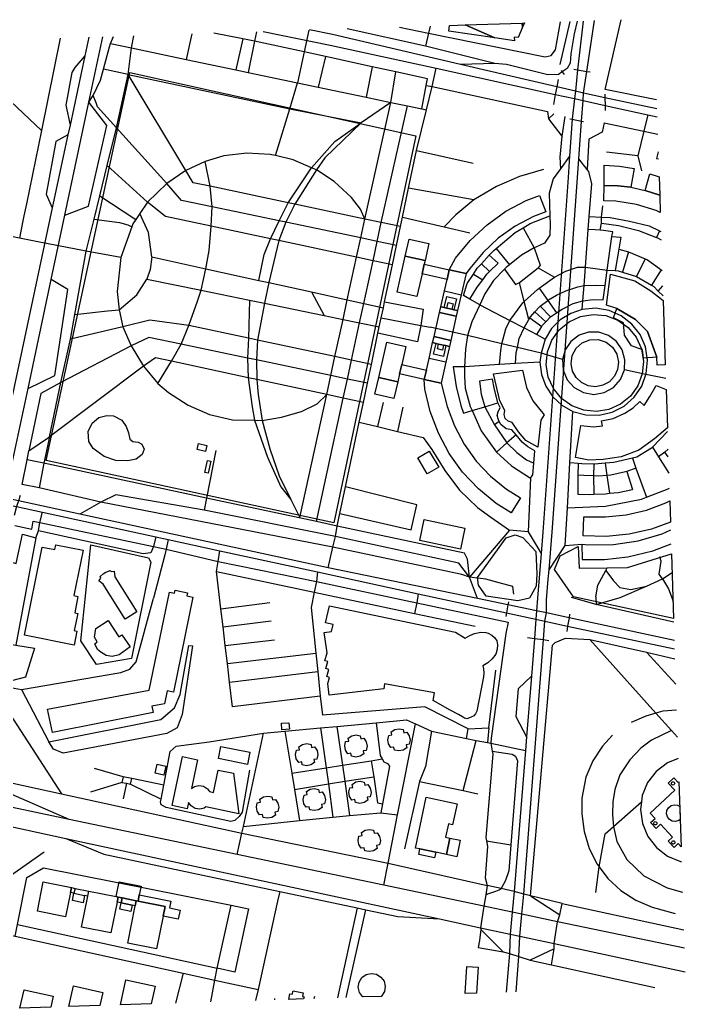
# Model space of a CAD drawing. Header units: millimetres. Extents: x 2 to 1036, y 0 to 1026.
# Drawn here: x 352 to 1036, y 10 to 1026 of the extents above; entities that cross this region are included whole.
import ezdxf

# ---------------------------------------------------------------- set-up
doc = ezdxf.new("R2010")
doc.units = ezdxf.units.MM

msp = doc.modelspace()

# ---------------------------------------------------------------- linework, layer by layer
at = {"layer": 'buildings'}
for points in [[(794.0662, 1019.9484), (810.1151, 1020.4739), (840.5276, 1007.1944), (793.2311, 1014.0952), (794.0662, 1019.9484)], [(810.1151, 1020.4739), (868.7025, 1022.3925), (868.8827, 1017.9862), (864.4218, 1007.4281), (860.2876, 1007.8428), (860.6892, 1004.0123), (840.5276, 1007.1944), (810.1151, 1020.4739)], [(868.7025, 1022.3925), (870.8507, 1022.4629), (868.8827, 1017.9862), (868.7025, 1022.3925)], [(952.8827, 855.5742), (952.8506, 876.3966), (968.7151, 875.3875), (983.7552, 873.0265), (980.078, 853.6217), (966.78, 855.1256), (952.8827, 855.5742)], [(1009.3132, 864.3687), (1009.9355, 845.4191), (995.0606, 850.5126), (999.8017, 867.3681), (1009.3132, 864.3687)], [(1009.9355, 845.4191), (1010.5124, 827.8546), (1006.3739, 829.7248), (985.9725, 835.8933), (964.9322, 839.354), (952.5215, 839.7582), (952.8827, 855.5742), (966.78, 855.1256), (980.078, 853.6217), (995.0606, 850.5126), (1009.9355, 845.4191)], [(767.9936, 656.2375), (770.1814, 665.7786), (772.9579, 677.9514), (776.6437, 694.0817), (778.0666, 700.2764), (783.7277, 725.0826), (785.0523, 730.873), (788.7735, 747.1724), (791.4637, 758.9318), (793.7574, 768.9989), (800.2486, 780.8457), (815.2758, 799.102), (832.5617, 815.2494), (851.8156, 829.0171), (872.6997, 840.1514), (886.3611, 845.2832), (892.9858, 828.5489), (880.1652, 823.7339), (861.3577, 813.7126), (844.0249, 801.3234), (828.465, 786.7813), (814.9398, 770.3375), (810.9913, 765.0861), (806.0071, 743.2689), (802.2804, 726.96), (800.9617, 721.1698), (795.2947, 696.3634), (793.8777, 690.1688), (790.1923, 674.0292), (785.2339, 652.3154), (791.4519, 628.468), (798.961, 608.5719), (809.016, 589.8043), (821.4289, 572.5322), (836.0034, 557.0102), (852.4838, 543.5194), (866.8349, 534.6328), (857.4355, 519.2759), (841.9575, 528.8719), (823.6495, 543.8515), (807.4574, 561.0837), (793.6603, 580.2884), (782.4986, 601.1188), (774.154, 623.2266), (768.7795, 646.2341), (767.9936, 656.2375)], [(793.7574, 768.9989), (800.2486, 780.8457), (815.2758, 799.102), (832.5617, 815.2494), (851.8156, 829.0171), (872.6997, 840.1514), (886.3611, 845.2832), (892.9858, 828.5489), (880.1652, 823.7339), (861.3577, 813.7126), (844.0249, 801.3234), (828.465, 786.7813), (814.9398, 770.3375), (810.9913, 765.0861), (793.7574, 768.9989)], [(748.4644, 782.9444), (752.424, 800.3898), (772.8562, 795.7794), (768.9026, 778.3342), (748.4644, 782.9444)], [(740.1056, 746.0614), (748.4644, 782.9444), (768.9026, 778.3342), (768.0975, 774.7812), (765.8151, 764.7238), (760.5381, 741.451), (740.1056, 746.0614)], [(765.8151, 764.7238), (768.0975, 774.7812), (793.7574, 768.9989), (791.4637, 758.9318), (765.8151, 764.7238)], [(785.0523, 730.873), (788.7735, 747.1724), (791.4637, 758.9318), (793.7574, 768.9989), (810.9913, 765.0861), (806.0071, 743.2689), (802.2804, 726.96), (798.5485, 727.8078), (796.3071, 728.3127), (791.1205, 729.4861), (788.6009, 730.0658), (785.0523, 730.873)], [(1013.4852, 737.3385), (1015.6582, 671.1784), (1007.3074, 671.0047), (1006.7899, 679.0763), (997.3644, 705.4678), (984.9845, 717.9733), (966.0241, 729.0499), (955.2314, 732.5486), (959.4028, 764.4432), (984.2936, 757.4237), (1000.7693, 747.4691), (1013.4852, 737.3385)], [(785.0523, 730.873), (788.7735, 747.1724), (806.0071, 743.2689), (802.2804, 726.96), (798.5485, 727.8078), (796.3071, 728.3127), (791.1205, 729.4861), (788.6009, 730.0658), (785.0523, 730.873)], [(788.6009, 730.0658), (791.1721, 741.3362), (801.1197, 739.0782), (798.5485, 727.8078), (796.3071, 728.3127), (791.1205, 729.4861), (788.6009, 730.0658)], [(791.1205, 729.4861), (792.4337, 735.2668), (797.6209, 734.0748), (796.3071, 728.3127), (791.1205, 729.4861)], [(778.0666, 700.2764), (783.7277, 725.0826), (800.9617, 721.1698), (795.2947, 696.3634), (778.0666, 700.2764)], [(783.7277, 725.0826), (785.0523, 730.873), (788.6009, 730.0658), (791.1205, 729.4861), (796.3071, 728.3127), (798.5485, 727.8078), (802.2804, 726.96), (800.9617, 721.1698), (783.7277, 725.0826)], [(962.5652, 719.4389), (966.0241, 729.0499), (984.9845, 717.9733), (997.3644, 705.4678), (1006.7899, 679.0763), (993.3902, 678.1232), (992.0834, 686.8127), (980.8617, 690.6797), (973.649, 701.8902), (972.6806, 714.3972), (962.5652, 719.4389)], [(721.2174, 658.2768), (729.4588, 694.6334), (749.0927, 690.2113), (744.8459, 671.4971), (742.6707, 661.9284), (740.8456, 653.8545), (721.2174, 658.2768)], [(767.9936, 656.2375), (770.1814, 665.7786), (772.9579, 677.9514), (776.6437, 694.0817), (780.1923, 693.2744), (782.7117, 692.704), (787.9042, 691.5309), (790.1403, 691.0071), (793.8777, 690.1688), (790.1923, 674.0292), (785.2339, 652.3154), (767.9936, 656.2375)], [(772.9579, 677.9514), (776.6437, 694.0817), (780.1923, 693.2744), (782.7117, 692.704), (787.9042, 691.5309), (790.1403, 691.0071), (793.8777, 690.1688), (790.1923, 674.0292), (772.9579, 677.9514)], [(776.6437, 694.0817), (778.0666, 700.2764), (795.2947, 696.3634), (793.8777, 690.1688), (790.1403, 691.0071), (787.9042, 691.5309), (782.7117, 692.704), (780.1923, 693.2744), (776.6437, 694.0817)], [(777.6822, 682.2859), (780.1923, 693.2744), (782.7117, 692.704), (787.9042, 691.5309), (790.1403, 691.0071), (787.6302, 680.0186), (777.6822, 682.2859)], [(781.5413, 687.581), (782.7117, 692.704), (787.9042, 691.5309), (786.7341, 686.3986), (781.5413, 687.581)], [(742.6707, 661.9284), (744.8459, 671.4971), (770.1814, 665.7786), (767.9936, 656.2375), (742.6707, 661.9284)], [(839.0443, 662.216), (869.0575, 665.8317), (873.1537, 647.9788), (879.541, 634.3715), (891.2357, 619.8468), (887.6732, 614.4587), (884.8437, 586.7319), (872.5269, 593.558), (864.754, 602.5205), (858.1857, 612.1662), (854.2193, 613.3609), (851.2595, 616.2585), (849.9972, 620.2008), (850.7086, 624.2825), (850.7484, 624.3211), (845.6761, 634.3518), (839.0443, 662.216)], [(717.3033, 641.0476), (721.2174, 658.2768), (740.8456, 653.8545), (736.9319, 636.6159), (717.3033, 641.0476)], [(767.9936, 656.2375), (785.2339, 652.3154), (791.4519, 628.468), (798.961, 608.5719), (809.016, 589.8043), (821.4289, 572.5322), (836.0034, 557.0102), (852.4838, 543.5194), (866.8349, 534.6328), (857.4355, 519.2759), (841.9575, 528.8719), (823.6495, 543.8515), (807.4574, 561.0837), (793.6603, 580.2884), (782.4986, 601.1188), (774.154, 623.2266), (768.7795, 646.2341), (767.9936, 656.2375)], [(1016.4819, 646.0975), (1017.7821, 606.5091), (1004.7145, 595.164), (988.3686, 583.8143), (970.1686, 576.7233), (951.6495, 573.9882), (937.1847, 573.2801), (923.5429, 576.1163), (928.8026, 609.0261), (941.8308, 607.5319), (951.1251, 608.5554), (950.0831, 613.6524), (962.144, 616.2315), (973.9159, 621.5347), (982.468, 627.1053), (989.4281, 633.6033), (993.9486, 629.4788), (999.874, 638.8816), (1006.1818, 650.2282), (1016.4819, 646.0975)], [(534.7021, 584.2932), (536.1573, 590.405), (544.7713, 588.3641), (543.3105, 582.2428), (534.7021, 584.2932)], [(761.2834, 575.7), (773.1882, 582.6863), (782.8286, 566.3587), (770.9182, 559.3628), (761.2834, 575.7)], [(542.7523, 560.7481), (545.2672, 573.0427), (548.6828, 572.3523), (546.1738, 560.0579), (542.7523, 560.7481)], [(1020.2406, 531.6531), (1020.956, 509.8727), (1001.5964, 502.5969), (978.5317, 497.2308), (954.9616, 494.9175), (931.2846, 495.6796), (931.8202, 515.1305), (954.2992, 515.0941), (975.5108, 517.1807), (996.2801, 522.0143), (1016.2337, 529.5174), (1020.2406, 531.6531)], [(357.2944, 393.6142), (375.4316, 484.1247), (388.62, 481.5055), (389.6037, 486.4263), (417.5059, 480.8554), (408.174, 434.3319), (412.3045, 433.5062), (408.9133, 416.5835), (412.0568, 415.9587), (408.5339, 398.3974), (411.2698, 397.8525), (408.3894, 383.4376), (357.2944, 393.6142)], [(415.3389, 387.7793), (425.6405, 486.2901), (484.6718, 473.2393), (487.0827, 468.6348), (467.212, 369.8012), (431.3475, 363.5708), (415.3389, 387.7793)], [(433.7856, 449.4348), (435.9211, 452.1636), (434.9875, 453.7843), (438.0101, 456.4955), (441.0679, 458.4895), (445.2864, 460.1762), (446.4754, 459.0023), (449.3029, 459.2441), (450.1562, 453.6184), (472.6855, 417.6166), (460.7245, 410.172), (438.2067, 446.1836), (433.7856, 449.4348)], [(380.9745, 317.5797), (485.3075, 337.0875), (506.2588, 437.6918), (511.4716, 436.6217), (512.1361, 439.8154), (524.9083, 437.1829), (524.2342, 433.9235), (530.4164, 432.6519), (510.2783, 335.1902), (503.8656, 336.5102), (501.1288, 323.2754), (488.2735, 320.7275), (489.5587, 314.2856), (386.0994, 293.5375), (380.9745, 317.5797)], [(665.8973, 367.3713), (668.3387, 375.6332), (665.2512, 396.402), (672.7051, 397.346), (674.3063, 404.5542), (666.6848, 406.3942), (670.6216, 423.8387), (800.2904, 396.5845), (810.077, 390.6641), (814.6933, 393.4651), (819.6482, 395.4282), (826.0448, 396.7483), (831.4323, 396.4399), (833.7981, 395.5472), (837.5305, 393.7944), (840.3103, 391.1987), (842.6033, 387.6914), (843.2063, 383.6249), (842.8062, 379.1803), (841.466, 374.0424), (837.7655, 369.2749), (833.2911, 365.1911), (828.3309, 362.1363), (828.9703, 359.1065), (829.177, 354.7751), (828.9921, 350.748), (822.136, 315.6495), (820.7018, 313.0182), (818.8652, 310.6629), (816.2713, 309.3836), (811.843, 307.8296), (810.6702, 307.9684), (809.5361, 308.5377), (807.3679, 309.67), (803.1202, 312.0963), (794.5136, 316.7587), (777.1966, 326.3879), (778.6816, 334.4506), (727.1549, 343.6019), (726.3976, 338.4085), (670.3558, 332.0001), (669.0093, 344.0656), (670.8491, 350.0875), (667.8349, 351.0616), (670.035, 358.448), (666.8594, 359.5101), (669.0788, 366.4866), (665.8973, 367.3713)], [(429.5267, 384.5864), (432.0646, 386.8619), (429.294, 391.6972), (430.661, 400.5116), (443.1708, 408.5898), (454.2889, 392.1048), (457.3856, 393.988), (465.7597, 381.5275), (454.486, 373.3497), (447.2651, 371.7419), (441.3195, 372.7788), (435.849, 376.1636), (432.4695, 378.7959), (429.5267, 384.5864)], [(621.2628, 303.252), (629.0309, 303.7491), (629.469, 297.0089), (621.7008, 296.5119), (621.2628, 303.252)], [(730.5379, 286.2526), (731.4637, 290.6025), (734.5677, 291.1894), (733.9906, 294.2865), (737.7328, 296.7136), (742.1267, 297.5294), (746.4894, 296.6089), (747.0723, 293.5119), (750.1765, 294.0895), (752.6062, 290.3534), (753.431, 285.9676), (752.5052, 281.6177), (749.395, 281.0399), (749.978, 277.943), (746.2358, 275.5159), (741.8481, 274.691), (737.4733, 275.6205), (736.8963, 278.7176), (733.792, 278.14), (731.3565, 281.8759), (730.5379, 286.2526)], [(686.351, 279.9435), (687.271, 284.2932), (690.3752, 284.8707), (689.7982, 287.9679), (693.5404, 290.3949), (697.934, 291.22), (702.3028, 290.2903), (702.8799, 287.1932), (705.9838, 287.78), (708.4196, 284.0348), (709.2382, 279.6581), (708.3123, 275.3082), (705.2081, 274.7307), (705.7851, 271.6336), (702.037, 269.2063), (697.6552, 268.3816), (693.2805, 269.3111), (692.7034, 272.4083), (689.5995, 271.8214), (687.164, 275.5573), (686.351, 279.9435)], [(556.5977, 266.876), (559.1101, 279.4318), (588.9506, 273.5147), (586.4447, 260.9405), (556.5977, 266.876)], [(635.7852, 271.0468), (636.7046, 275.4151), (639.8089, 275.9926), (639.2322, 279.0804), (642.98, 281.5169), (647.3742, 282.3233), (651.7369, 281.4027), (652.3136, 278.3149), (655.4181, 278.8831), (657.8533, 275.1565), (658.6777, 270.78), (657.7462, 266.4206), (654.6423, 265.8338), (655.219, 262.7459), (651.477, 260.3096), (647.0887, 259.5034), (642.7143, 260.4236), (642.1376, 263.5115), (639.033, 262.9433), (636.6037, 266.6701), (635.7852, 271.0468)], [(509.1779, 218.5454), (519.7523, 268.8881), (535.0559, 265.6948), (528.8439, 236.1409), (531.8944, 238.1813), (536.5205, 239.2564), (541.2129, 238.4865), (545.2457, 235.9877), (547.4292, 232.9524), (551.6499, 232.0644), (556.4696, 255.0141), (572.0214, 251.773), (577.3912, 210.2463), (543.6801, 217.2868), (541.9475, 216.0546), (537.3155, 214.9793), (532.6289, 215.7494), (528.59, 218.2574), (525.8116, 221.7116), (524.4758, 215.3518), (509.1779, 218.5454)], [(491.5022, 251.8699), (493.5027, 261.0596), (502.6135, 259.1002), (500.6078, 249.8916), (491.5022, 251.8699)], [(690.4866, 232.3962), (691.4122, 236.7554), (694.5165, 237.3329), (693.9397, 240.4207), (697.6758, 242.8569), (702.0697, 243.6726), (706.4445, 242.7432), (707.0209, 239.6647), (710.1255, 240.2329), (712.5607, 236.5063), (713.3737, 232.1201), (712.454, 227.7611), (709.3498, 227.1836), (709.9265, 224.0957), (706.1845, 221.6594), (701.7906, 220.8436), (697.4217, 221.7733), (696.845, 224.8611), (693.7407, 224.2836), (691.2996, 228.01), (690.4866, 232.3962)], [(1029.7178, 243.0971), (1031.9151, 176.1942), (1028.7484, 179.5592), (1024.6478, 175.7114), (1018.7046, 182.0282), (1023.1186, 186.1662), (1010.612, 199.4512), (1006.1008, 195.2354), (1000.5893, 201.0999), (1005.0833, 205.3058), (999.9368, 210.7811), (1025.3, 234.5086), (1018.6515, 241.5673), (1024.5347, 247.0876), (1028.9628, 242.391), (1029.7178, 243.0971)], [(643.5768, 224.9627), (644.5024, 229.3218), (647.607, 229.8901), (647.0241, 232.987), (650.772, 235.4235), (655.1659, 236.2392), (659.5289, 235.3093), (660.1059, 232.2122), (663.2102, 232.7897), (665.6513, 229.0633), (666.4698, 224.6866), (665.5383, 220.3272), (662.4344, 219.7403), (663.0114, 216.6432), (659.275, 214.2164), (654.8807, 213.41), (650.5124, 214.3211), (649.9354, 217.4182), (646.825, 216.8498), (644.3956, 220.5766), (643.5768, 224.9627)], [(1021.9454, 241.3769), (1022.0533, 242.0242), (1022.3988, 242.586), (1022.9323, 242.9673), (1023.5789, 243.1192), (1024.2283, 243.0099), (1024.7856, 242.6644), (1025.1731, 242.1266), (1025.3233, 241.4878), (1025.2154, 240.8406), (1024.864, 240.2786), (1024.3305, 239.8972), (1023.6894, 239.7549), (1023.0345, 239.8546), (1022.4772, 240.2002), (1022.0955, 240.7381), (1021.9454, 241.3769)], [(595.6176, 217.122), (596.5433, 221.4812), (599.6479, 222.0494), (599.0709, 225.1465), (602.8132, 227.5735), (607.2068, 228.3985), (611.5699, 227.4685), (612.1469, 224.3714), (615.2508, 224.9582), (617.6925, 221.2131), (618.5107, 216.8457), (617.5792, 212.4864), (614.4749, 211.9089), (615.0519, 208.8117), (611.3154, 206.3849), (606.9215, 205.5693), (602.5529, 206.4897), (601.9759, 209.5868), (598.866, 208.9998), (596.4364, 212.736), (595.6176, 217.122)], [(759.0294, 175.0279), (770.0376, 227.1114), (801.7584, 220.4456), (797.2097, 198.9319), (792.7642, 199.8683), (789.8834, 186.2088), (794.3228, 185.2815), (790.7505, 168.362), (779.9203, 170.647), (763.5573, 174.0848), (759.0294, 175.0279)], [(1030.5513, 217.7191), (1030.9879, 204.4243), (1029.3877, 203.1745), (1026.1417, 202.2655), (1022.7939, 202.6687), (1019.851, 204.326), (1017.7681, 206.9725), (1016.8578, 210.1986), (1017.2705, 213.5428), (1018.9235, 216.4799), (1021.5791, 218.5636), (1024.8258, 219.4539), (1028.1736, 219.0507), (1030.5513, 217.7191)], [(700.0526, 182.8811), (700.9782, 187.2403), (704.0825, 187.8178), (703.5055, 190.915), (707.2419, 193.3418), (711.6358, 194.1576), (716.0103, 193.2374), (716.5874, 190.1403), (719.692, 190.7085), (722.1272, 186.9819), (722.94, 182.6051), (722.0203, 178.246), (718.9157, 177.6778), (719.4927, 174.5807), (715.751, 172.135), (711.3568, 171.3285), (706.9881, 172.2489), (706.4111, 175.346), (703.3068, 174.7685), (700.8654, 178.5042), (700.0526, 182.8811)], [(1003.6531, 200.4075), (1003.7669, 201.055), (1004.1124, 201.6168), (1004.6459, 201.9981), (1005.2929, 202.1406), (1005.9419, 202.0407), (1006.4993, 201.6951), (1006.8868, 201.1574), (1007.0369, 200.5186), (1006.929, 199.8713), (1006.5776, 199.3094), (1006.0442, 198.928), (1005.4033, 198.7763), (1004.7481, 198.8854), (1004.1908, 199.231), (1003.8091, 199.7689), (1003.6531, 200.4075)], [(790.7505, 168.362), (794.3228, 185.2815), (804.9104, 183.0538), (801.3378, 166.1436), (790.7505, 168.362)], [(762.3282, 168.2416), (763.5573, 174.0848), (779.9203, 170.647), (778.685, 164.8129), (762.3282, 168.2416)], [(1022.1482, 180.6765), (1022.262, 181.324), (1022.6075, 181.8858), (1023.141, 182.2672), (1023.7873, 182.4283), (1024.437, 182.3097), (1024.9943, 181.9642), (1025.3819, 181.4265), (1025.532, 180.7877), (1025.4241, 180.1404), (1025.0724, 179.5877), (1024.5392, 179.197), (1023.8981, 179.0547), (1023.2432, 179.1545), (1022.6856, 179.5094), (1022.3042, 180.0379), (1022.1482, 180.6765)], [(370.5371, 110.2928), (376.6214, 140.1968), (405.5325, 134.3508), (409.2379, 133.6044), (423.4922, 130.7309), (451.4043, 125.0951), (453.6148, 124.645), (457.6631, 123.8259), (472.2073, 120.8874), (474.0155, 120.5267), (501.8809, 114.8896), (499.8987, 105.1408), (493.0265, 71.3485), (463.3468, 77.3461), (471.1707, 115.7875), (467.8257, 116.4617), (466.5018, 109.9158), (455.2964, 112.1892), (456.6326, 118.7169), (452.5782, 119.5452), (446.121, 87.7724), (415.9924, 93.8581), (422.4559, 125.6218), (419.0872, 126.3045), (417.5743, 118.8941), (406.688, 121.1035), (408.2012, 128.5046), (404.4955, 129.2603), (399.4542, 104.447), (370.5371, 110.2928)], [(370.5371, 110.2928), (376.6214, 140.1968), (405.5325, 134.3508), (404.4955, 129.2603), (399.4542, 104.447), (370.5371, 110.2928)], [(404.4955, 129.2603), (405.5325, 134.3508), (409.2379, 133.6044), (408.2012, 128.5046), (404.4955, 129.2603)], [(451.4043, 125.0951), (454.5145, 140.3852), (477.1256, 135.8168), (475.3205, 126.9321), (474.0155, 120.5267), (472.2073, 120.8874), (457.6631, 123.8259), (453.6148, 124.645), (451.4043, 125.0951)], [(406.688, 121.1035), (408.2012, 128.5046), (419.0872, 126.3045), (417.5743, 118.8941), (406.688, 121.1035)], [(415.9924, 93.8581), (422.4559, 125.6218), (423.4922, 130.7309), (451.4043, 125.0951), (453.6148, 124.645), (452.5782, 119.5452), (446.121, 87.7724), (415.9924, 93.8581)], [(452.5782, 119.5452), (453.6148, 124.645), (457.6631, 123.8259), (456.6326, 118.7169), (452.5782, 119.5452)], [(456.6326, 118.7169), (457.6631, 123.8259), (472.2073, 120.8874), (471.1707, 115.7875), (456.6326, 118.7169)], [(474.0155, 120.5267), (475.3205, 126.9321), (507.6888, 120.3976), (506.2781, 113.4569), (517.241, 111.2409), (515.3649, 102.018), (499.8987, 105.1408), (501.8809, 114.8896), (474.0155, 120.5267)], [(455.2964, 112.1892), (456.6326, 118.7169), (467.8257, 116.4617), (466.5018, 109.9158), (455.2964, 112.1892)], [(463.3468, 77.3461), (471.1707, 115.7875), (472.2073, 120.8874), (474.0155, 120.5267), (501.8809, 114.8896), (499.8987, 105.1408), (493.0265, 71.3485), (463.3468, 77.3461)], [(821.5572, 25.8382), (809.9689, 25.4587), (811.7131, 53.504), (823.2376, 52.7904), (821.5572, 25.8382)], [(723.6614, 22.6327), (705.1844, 22.0277), (704.6207, 22.3775), (701.477, 26.7619), (700.2478, 32.0208), (701.1303, 37.3395), (703.9802, 41.9204), (708.3685, 45.059), (713.6415, 46.286), (718.9717, 45.4065), (723.5621, 42.5622), (726.7117, 38.178), (727.9406, 32.9285), (727.0585, 27.6004), (724.2027, 23.0193), (723.6614, 22.6327)], [(434.826, 13.1752), (402.8671, 12.1288), (407.5832, 33.4548), (437.8419, 26.8134), (434.826, 13.1752)], [(434.826, 13.1752), (402.8671, 12.1288), (407.5832, 33.4548), (437.8419, 26.8134), (434.826, 13.1752)], [(487.6395, 14.9045), (455.8342, 13.8631), (461.518, 39.586), (491.6348, 32.9776), (487.6395, 14.9045)], [(487.6395, 14.9045), (455.8342, 13.8631), (461.518, 39.586), (491.6348, 32.9776), (487.6395, 14.9045)], [(384.4009, 11.5241), (352.7021, 10.4862), (356.8805, 29.3798), (386.8907, 22.7953), (384.4009, 11.5241)], [(384.4009, 11.5241), (352.7021, 10.4862), (356.8805, 29.3798), (386.8907, 22.7953), (384.4009, 11.5241)], [(644.1203, 20.0283), (628.7782, 19.5259), (630.0464, 25.2982), (632.4232, 24.7883), (633.2407, 28.5095), (643.7241, 26.2408), (642.907, 22.5102), (644.586, 22.1547), (644.1203, 20.0283)], [(644.1203, 20.0283), (628.7782, 19.5259), (630.0464, 25.2982), (632.4232, 24.7883), (633.2407, 28.5095), (643.7241, 26.2408), (642.907, 22.5102), (644.586, 22.1547), (644.1203, 20.0283)]]:
    msp.add_lwpolyline(points, dxfattribs=at)
at = {"layer": 'major_roads'}
for points in [[(673.6908, 1010.7442), (650.2536, 1015.2388)], [(925.0454, 1024.2376), (922.1699, 1011.1615), (918.5719, 990.5931), (917.961, 981.3089), (914.6907, 975.7904), (909.7572, 972.1206), (906.0781, 969.3969), (894.8924, 969.151), (852.5965, 979.63), (840.5968, 980.9342), (805.3295, 979.8983)], [(931.4339, 1024.4468), (925.58, 974.338), (923.2579, 952.2721)], [(925.4496, 863.5179), (926.9566, 883.0567), (929.6476, 921.6012), (931.3376, 942.7134), (931.6055, 950.4657), (935.0068, 972.7349), (942.9822, 1024.825)], [(423.4343, 1007.811), (419.3248, 988.6419), (404.0999, 917.5756), (401.9509, 907.5508), (385.9003, 832.6419), (326.0892, 553.4609), (322.7219, 537.7799), (321.4179, 531.7011), (317.185, 511.9709), (283.9977, 357.1086), (261.9891, 254.3998), (257.8258, 234.8585)], [(272.704, 231.7437), (276.6926, 250.5237), (292.362, 324.2906), (297.293, 347.4583), (306.6899, 391.6698), (323.8908, 472.6054), (331.5272, 508.5309), (335.7969, 528.5703), (337.0885, 534.6673), (340.5515, 551.0138), (360.9563, 647.0188), (384.7276, 758.8729), (398.8029, 825.0968), (423.4781, 941.1976), (437.7323, 1008.2792)], [(423.4781, 941.1976), (427.8443, 948.0391), (435.5584, 963.7878), (438.6224, 975.0835), (444.7756, 997.8062), (445.813, 1001.4413), (448.7069, 1008.6386)], [(602.4261, 1013.6726), (671.4257, 999.8011)], [(923.2579, 952.2721), (904.2932, 956.7155), (805.3295, 979.8983), (673.6908, 1010.7442)], [(671.4257, 999.8011), (780.2736, 975.8857), (902.6208, 949.0104), (922.209, 944.7088), (931.3376, 942.7134), (953.7288, 937.7855), (997.6355, 928.1439), (1007.2882, 926.0247)], [(923.2579, 952.2721), (922.209, 944.7088), (920.1053, 923.4991), (917.1762, 885.5905), (915.7463, 863.7032)], [(1007.0225, 934.1151), (953.6276, 945.6936), (931.6055, 950.4657), (923.2579, 952.2721)], [(915.7463, 863.7032), (889.9147, 499.4717)], [(899.5718, 499.4621), (925.4496, 863.5179)], [(321.4179, 531.7011), (335.7969, 528.5703), (349.2767, 525.6526), (375.7814, 519.9052), (492.2895, 494.6385), (505.0069, 491.8829), (558.0589, 480.3724), (658.2391, 458.6423), (761.8607, 436.1873), (852.5118, 416.5274), (882.7783, 409.9636)], [(414.1835, 517.9804), (351.1472, 531.638), (337.0885, 534.6673), (322.7219, 537.7799)], [(669.4054, 462.74), (414.1835, 517.9804)], [(889.9147, 499.4717), (888.1664, 477.434), (884.5169, 431.5811), (883.4936, 418.7568)], [(892.0538, 407.9916), (893.4373, 416.6388), (893.7666, 429.8602), (895.4405, 451.2983), (896.1841, 460.8388), (899.5718, 499.4621)], [(822.5758, 431.2748), (669.4054, 462.74)], [(883.4936, 418.7568), (854.0483, 424.8064), (822.5758, 431.2748)], [(883.4936, 418.7568), (882.7783, 409.9636)], [(1024.9548, 388.117), (916.8216, 411.566), (893.4373, 416.6388), (883.4936, 418.7568)], [(882.7783, 409.9636), (881.2322, 390.349), (878.1315, 351.3806), (873.1829, 289.1119), (872.0904, 275.3524), (860.56, 130.4231), (858.4246, 109.0819), (856.2205, 86.6095), (855.4933, 66.7232), (852.3201, 26.8455)], [(862.462, 27.1775), (865.2857, 63.5086), (866.0766, 84.4978), (868.2556, 107.016), (870.2642, 127.5695), (890.5846, 389.0792), (892.0538, 407.9916)], [(882.7783, 409.9636), (892.0538, 407.9916), (915.217, 403.0422), (1025.236, 379.5556)], [(403.3884, 204.3634), (324.5179, 238.4013), (306.171, 250.2841), (300.3744, 260.049), (294.5767, 277.5667), (292.362, 324.2906)], [(1035.336, 72.0359), (904.96, 99.3294), (868.2556, 107.016), (858.4246, 109.0819), (829.2458, 115.1871), (726.3342, 136.7314), (575.9437, 168.2257), (403.3884, 204.3634), (286.5478, 228.8471), (272.704, 231.7437)], [(268.3393, 213.1568), (321.0595, 201.8008), (399.8472, 184.8423), (783.8028, 102.2027), (825.7232, 93.1752), (856.2205, 86.6095), (866.0766, 84.4978), (901.3752, 76.8957), (1036.1286, 47.9015)]]:
    msp.add_lwpolyline(points, dxfattribs=at)
at = {"layer": 'minor_roads'}
for points in [[(840.5968, 980.9342), (769.4184, 998.4895), (688.9157, 1016.5049)], [(772.4695, 1011.9494), (892.1292, 987.5234), (898.3005, 989.0694), (902.8554, 994.9752), (908.1459, 1023.6842)], [(774.2456, 1019.2993), (772.4695, 1011.9494)], [(772.4695, 1011.9494), (769.4184, 998.4895)], [(419.3248, 988.6419), (409.0472, 976.793), (405.8418, 971.4262), (399.8015, 937.8944), (404.0999, 917.5756)], [(669.4054, 462.74), (674.2206, 484.1877), (676.7523, 494.8876), (678.7275, 505.7279), (681.4349, 518.5887), (687.2224, 546.0111), (701.25, 612.5235), (705.5228, 632.778), (709.6637, 652.403), (713.7387, 671.7086), (720.4624, 703.8639), (721.8169, 710.3549), (723.8028, 719.6096), (726.0233, 729.9448), (727.2829, 735.929), (735.3151, 774.0047), (739.5209, 793.9678), (743.6005, 813.3016), (745.6121, 822.8463), (751.9016, 852.655), (760.0702, 891.3884), (770.2867, 933.3609), (776.0191, 957.0592), (780.2736, 975.8857)], [(398.8029, 825.0968), (423.2673, 834.1167), (441.7807, 917.1577), (423.4781, 941.1976)], [(997.6355, 928.1439), (993.7649, 911.2331), (987.6015, 885.8503), (991.1716, 870.4433)], [(401.9509, 907.5508), (389.3746, 900.6459), (379.6866, 846.554), (385.9003, 832.6419)], [(760.0702, 891.3884), (818.366, 878.4667)], [(917.1762, 885.5905), (908.0346, 872.7795), (900.5375, 862.2617), (896.3547, 847.701), (897.124, 824.2626), (897.4124, 815.4743), (897.1817, 804.4393), (891.5298, 796.1838), (882.5408, 792.3062), (880.8762, 791.3373), (867.8519, 783.7821), (855.4601, 773.9434), (852.0732, 771.2573), (850.3706, 769.4755), (839.2822, 757.8416), (830.2503, 744.3534), (824.9908, 733.0788), (855.9188, 716.8527), (870.6124, 709.1435), (883.5681, 702.3383), (892.1514, 697.834)], [(987.6015, 885.8503), (955.2893, 889.9018)], [(1008.4651, 890.1904), (1006.5566, 883.3195), (1008.7079, 882.7978)], [(930.4033, 728.179), (931.0814, 737.2042), (932.2466, 752.8507), (933.6469, 771.5276), (936.5498, 810.415), (937.5337, 823.5366), (940.0501, 857.2054), (937.1413, 869.8167), (935.4733, 871.9916), (926.9566, 883.0567)], [(890.5197, 871.8501), (865.8886, 864.7163), (842.3992, 854.4481), (818.8868, 840.7647), (800.4309, 825.2134), (788.5951, 812.9207)], [(818.8868, 840.7647), (751.9016, 852.655)], [(745.6121, 822.8463), (788.5951, 812.9207), (814.7156, 806.8738)], [(937.5337, 823.5366), (950.1796, 822.9442), (959.0043, 822.5249), (978.7746, 818.7705), (999.1508, 813.9073), (1009.8575, 808.9131), (1011.1543, 808.3096)], [(360.9563, 647.0188), (388.3522, 660.3047), (401.8926, 748.7991), (384.7276, 758.8729)], [(957.8606, 727.2052), (944.1403, 729.4043), (930.4033, 728.179), (918.4498, 724.1201), (907.7326, 717.4522), (898.809, 708.5389), (892.1514, 697.834), (888.0915, 683.4546), (886.878, 674.104)], [(997.3465, 676.1633), (995.1745, 689.7503), (989.6999, 702.3706), (981.2597, 713.2422), (970.3807, 721.692), (957.8606, 727.2052)], [(886.878, 674.104), (861.588, 672.5277), (845.3724, 671.5198), (809.4143, 669.2859), (809.3159, 659.4028), (809.9444, 647.2204), (815.3565, 628.6177), (817.2382, 624.4065), (826.5019, 603.6351), (842.3058, 581.5949), (857.5635, 567.6162), (877.0515, 554.9612), (874.8151, 499.6759), (888.1664, 477.434)], [(886.878, 674.104), (888.4355, 661.3457), (892.911, 649.2896), (900.0655, 638.5996), (909.5041, 629.8598), (920.7186, 623.5293), (934.0011, 619.8324), (947.7889, 619.52), (961.2178, 622.6291), (973.4609, 628.9553), (983.7562, 638.1098), (991.4531, 649.5206), (995.7432, 661.5286), (996.082, 662.4727), (997.3465, 676.1633)], [(725.9124, 632.7094), (719.9422, 608.0051)], [(745.9807, 627.9377), (740.6704, 602.9845)], [(896.1841, 460.8388), (912.9316, 485.7291), (915.1139, 524.4061), (917.732, 570.729), (920.7186, 623.5293)], [(701.25, 612.5235), (719.9422, 608.0051), (740.6704, 602.9845), (766.7887, 596.6759)], [(766.7887, 596.6759), (775.8646, 584.4907), (789.1291, 562.9082), (804.2304, 542.5988), (822.7334, 524.892), (836.5441, 514.9427), (855.6628, 501.3798)], [(553.9499, 583.4216), (544.3001, 534.4618), (541.8434, 522.0011)], [(681.4349, 518.5887), (754.627, 501.7509), (760.3543, 527.4175), (687.2224, 546.0111)], [(915.1139, 524.4061), (954.3501, 526.058), (991.225, 533.2956), (996.3381, 535.2641), (1018.7202, 543.8919), (1019.8126, 544.6846)], [(822.5758, 431.2748), (814.6119, 453.395), (803.5005, 467.4912), (676.7523, 494.8876), (541.8434, 522.0011), (451.3271, 537.6497), (435.8029, 530.2098), (414.1835, 517.9804)], [(369.0452, 493.6183), (371.7101, 500.9825), (373.1925, 509.5021), (375.7814, 519.9052)], [(492.2895, 494.6385), (489.9766, 484.5989), (487.0407, 478.3454), (479.1898, 477.1554), (371.7101, 500.9825)], [(874.8151, 499.6759), (855.6628, 501.3798), (814.6119, 453.395)], [(912.9316, 485.7291), (930.0479, 487.0372), (936.629, 486.311), (962.2714, 486.8356), (987.6222, 490.7001), (1012.2612, 497.8253), (1021.223, 501.7426)], [(323.8908, 472.6054), (340.1037, 469.5905), (348.8731, 467.1066), (355.2119, 497.2894), (369.0452, 493.6183), (348.5095, 383.4656)], [(505.0069, 491.8829), (502.7922, 481.8932), (501.6243, 476.1453), (489.7909, 431.8162)], [(930.0479, 487.0372), (930.0813, 471.5327), (953.1378, 471.254), (977.0424, 474.11), (1003.0065, 480.2151), (1021.6901, 487.5216)], [(661.0637, 330.8933), (571.084, 320.0059), (568.0956, 345.2842), (565.8378, 364.3916), (563.6569, 382.9417), (561.3911, 402.1142), (559.1804, 420.8593), (554.6799, 458.9719), (556.2555, 469.2953), (558.0589, 480.3724)], [(554.6799, 458.9719), (655.0011, 437.7875), (758.0598, 416.0416), (820.3132, 402.895)], [(658.2391, 458.6423), (657.2882, 448.7872), (655.0011, 437.7875), (651.7448, 422.1472), (656.5633, 375.07), (658.5877, 356.4681), (661.0637, 330.8933), (663.5131, 311.3257)], [(354.1542, 337.7868), (456.1546, 355.1932), (465.5769, 358.7763), (471.9001, 366.111), (489.7909, 431.8162)], [(559.1804, 420.8593), (609.2355, 427.201)], [(761.8607, 436.1873), (760.3209, 426.7514), (758.0598, 416.0416)], [(561.3911, 402.1142), (610.681, 408.3469)], [(333.9289, 385.9275), (348.5095, 383.4656), (367.683, 380.2212), (358.5109, 350.5054), (343.9782, 346.6528), (329.1571, 348.3884), (326.4461, 348.7102), (333.9289, 385.9275)], [(563.6569, 382.9417), (614.062, 389.0057)], [(511.28, 319.1203), (517.1194, 332.8019), (526.1807, 382.9086)], [(526.1807, 382.9086), (529.9343, 382.8356), (519.2901, 312.0497), (514.2809, 298.4699)], [(565.8378, 364.3916), (656.5633, 375.07)], [(568.0956, 345.2842), (658.5877, 356.4681)], [(813.115, 297.3291), (834.4384, 298.5416), (841.5294, 357.6153)], [(297.293, 347.4583), (313.4719, 345.3098), (327.44, 342.7346), (354.1542, 337.7868), (382.208, 284.1834)], [(878.1315, 351.3806), (864.6689, 338.54), (862.1269, 310.2722), (873.1829, 289.1119)], [(382.208, 284.1834), (497.4627, 306.8662), (511.28, 319.1203)], [(811.5014, 287.6388), (813.115, 297.3291), (768.684, 320.1285), (663.5131, 311.3257)], [(588.368, 255.098), (580.7925, 211.7944), (577.8284, 207.2938), (573.3772, 203.3883), (569.1579, 202.4384), (502.9548, 216.5784), (497.6163, 219.5103), (497.2307, 222.5018), (497.5944, 225.3778), (500.395, 239.7156), (507.1174, 274.1281), (513.1516, 279.7087), (546.8972, 284.1537), (602.8416, 292.8339), (624.7071, 294.8844), (661.4262, 298.336), (678.2053, 299.9215), (718.6291, 303.7188), (749.7473, 306.6422), (758.9563, 302.5873), (775.6305, 295.0175), (811.5014, 287.6388), (821.3478, 285.6294), (832.9086, 283.2564), (836.26, 282.564), (872.0904, 275.3524)], [(514.2809, 298.4699), (503.5277, 292.5015), (397.1448, 272.4598), (387.1559, 276.4992), (382.208, 284.1834)], [(718.6291, 303.7188), (722.7608, 270.0909), (724.7868, 266.4908), (726.4333, 263.5407), (730.1621, 261.7225), (732.182, 259.2044), (725.0219, 220.4576), (723.2814, 211.0525)], [(726.3342, 136.7314), (730.83, 159.3348), (740.6043, 209.1294), (758.9563, 302.5873)], [(775.6305, 295.0175), (769.175, 258.6074), (763.089, 243.3314), (747.7627, 174.332)], [(834.4384, 298.5416), (832.9086, 283.2564)], [(575.9437, 168.2257), (580.6763, 190.2489), (582.1752, 197.1831), (602.8416, 292.8339)], [(763.089, 243.3314), (807.9138, 233.9606), (823.1172, 230.7928)], [(582.1752, 197.1831), (639.9416, 203.1432), (674.0641, 206.6684), (691.33, 208.4564), (723.2814, 211.0525), (740.6043, 209.1294)], [(399.8472, 184.8423), (438.8509, 168.7378)], [(438.8509, 168.7378), (619.5412, 130.3768), (698.9387, 113.5173), (707.9542, 111.6111), (740.8426, 104.6285)], [(347.9021, 84.5402), (350.2321, 96.4088), (359.7186, 144.7097), (376.735, 154.8477), (451.045, 140.0198)], [(451.045, 140.0198), (490.762, 132.093)], [(490.762, 132.093), (569.5229, 116.3675)], [(619.5412, 130.3768), (617.3283, 120.3311), (597.3331, 29.7962), (594.8197, 18.414)], [(548.8704, 16.9094), (552.8143, 39.4682), (555.4319, 51.5049), (569.5229, 116.3675)], [(569.5229, 116.3675), (587.6331, 112.4639), (573.5484, 47.5921), (555.4319, 51.5049)], [(698.9387, 113.5173), (678.8105, 21.1641)], [(247.9522, 105.5285), (277.3561, 99.5114), (282.8602, 98.3386), (292.6912, 96.2623), (347.9021, 84.5402), (520.3966, 46.5979), (552.8143, 39.4682), (592.7563, 30.7938), (597.3331, 29.7962)], [(687.9489, 21.4634), (707.9542, 111.6111)], [(740.8426, 104.6285), (783.8028, 102.2027)], [(350.2321, 96.4088), (555.4319, 51.5049)], [(520.3966, 46.5979), (512.4773, 15.7178)], [(614.2937, 20.3133), (614.0458, 19.0435)], [(655.0746, 20.3869), (655.5382, 22.7841)]]:
    msp.add_lwpolyline(points, dxfattribs=at)
at = {"layer": 'parks'}
for points in [[(379.6216, 573.162), (465.5307, 971.4676), (759.352, 906.6651), (675.1232, 509.127), (379.6216, 573.162)], [(893.1948, 671.5871), (894.4775, 684.5505), (899.0842, 696.7554), (906.6967, 707.3424), (916.7975, 715.6226), (928.7016, 721.0047), (941.5933, 723.1259), (954.5963, 721.8548), (966.8278, 717.2651), (977.4558, 709.6654), (985.7463, 699.6005), (991.1436, 687.7241), (993.268, 674.8725), (991.9916, 661.8999), (987.3848, 649.7042), (979.773, 639.0985), (969.6657, 630.8366), (957.7617, 625.4451), (944.8701, 623.3146), (931.8665, 624.595), (919.6345, 629.1941), (909.0129, 636.7755), (900.7219, 646.8591), (895.3251, 658.7263), (893.1948, 671.5871)], [(918.82, 672.4282), (920.0186, 680.7988), (924.0178, 688.263), (930.3366, 693.9095), (938.2049, 697.06), (946.684, 697.3384), (954.7479, 694.711), (961.4176, 689.4908), (965.8977, 682.305), (967.6486, 674.0312), (966.6997, 666.4618), (963.4568, 659.5635), (958.233, 653.9995), (951.5385, 650.3185), (944.0308, 648.8778), (936.4507, 649.8231), (929.5292, 653.0572), (923.9517, 658.2665), (920.2575, 664.9371), (918.82, 672.4282)], [(763.371, 490.7396), (768.0016, 512.4332), (809.7432, 503.5678), (805.1124, 481.8835), (763.371, 490.7396)], [(822.6343, 452.7532), (852.3309, 493.611), (861.4899, 496.617), (869.4059, 494.0313), (882.5493, 479.5541), (883.5849, 456.5816), (883.138, 444.084), (876.0074, 431.4978), (864.2784, 428.9858), (831.6545, 433.8677), (823.7418, 445.1207), (822.6343, 452.7532)], [(1022.0278, 477.239), (1024.2131, 410.6995), (921.2508, 433.1226), (901.7881, 461.088), (907.6999, 475.211), (926.067, 484.5555), (927.0192, 462.5226), (956.028, 462.971), (976.7341, 463.2963), (1022.0278, 477.239)]]:
    msp.add_lwpolyline(points, dxfattribs=at)
at = {"layer": 'paths'}
for points in [[(953.8448, 954.0973), (970.2805, 1025.719)], [(742.684, 1018.2657), (772.4695, 1011.9494)], [(917.5386, 1023.9918), (907.3088, 979.8303)], [(394.1114, 1006.8508), (374.8141, 912.0458), (359.4761, 836.6939), (356.7835, 824.2629), (355.3142, 817.4977), (352.275, 801.3049)], [(442.2437, 876.1139), (451.9875, 914.6743), (463.7256, 969.5892), (467.4378, 996.7662), (469.8215, 1009.3301)], [(529.3741, 1011.2803), (523.4278, 984.9973)], [(765.4134, 934.1154), (769.9841, 958.3353), (771.2648, 965.1039), (738.9422, 972.1791), (714.642, 977.5211), (666.5218, 988.0625), (644.6342, 992.8682), (593.6034, 1003.7533), (581.5267, 1006.1565), (552.016, 1012.0218)], [(581.5267, 1006.1565), (574.5482, 974.245)], [(595.5688, 1013.448), (593.6034, 1003.7533), (587.0784, 971.6141)], [(649.3917, 1015.2106), (644.6342, 992.8682), (637.8473, 961.0281)], [(445.813, 1001.4413), (467.4378, 996.7662), (523.4278, 984.9973), (574.5482, 974.245), (587.0784, 971.6141), (637.8473, 961.0281), (659.0377, 956.5448), (708.2273, 946.1597), (733.8034, 940.7569), (750.6485, 937.223), (765.4134, 934.1154), (770.2867, 933.3609)], [(666.5218, 988.0625), (659.0377, 956.5448)], [(374.8141, 912.0458), (305.1516, 977.5079), (282.6319, 981.1935)], [(463.7256, 969.5892), (438.6224, 975.0835)], [(714.642, 977.5211), (708.2273, 946.1597)], [(921.5304, 975.0353), (925.58, 974.338), (935.0068, 972.7349), (938.4245, 972.1567)], [(743.6005, 813.3016), (723.9052, 817.4605), (707.0823, 821.0232), (635.1914, 836.2714), (628.1454, 837.7665), (548.1691, 854.7194), (530.6351, 858.3154), (523.162, 870.88), (463.7256, 969.5892)], [(463.7256, 969.5892), (629.7809, 934.38), (703.2804, 919.9776)], [(733.8034, 940.7569), (738.9422, 972.1791)], [(908.56, 973.7233), (909.7572, 972.1206), (911.7472, 969.4337)], [(615.1711, 886.1811), (629.7809, 934.38), (637.8473, 961.0281)], [(769.9841, 958.3353), (776.0191, 957.0592), (894.5018, 931.5123), (895.6045, 924.0289), (909.4225, 906.318)], [(905.6721, 964.243), (904.2932, 956.7155), (902.6208, 949.0104), (900.8242, 938.8289)], [(739.5209, 793.9678), (719.7147, 798.1044), (702.8519, 801.6285), (625.7507, 817.6949), (618.9889, 819.1154), (550.0328, 833.4813), (518.5519, 840.1191), (503.4141, 857.4799), (451.9875, 914.6743), (432.3227, 936.3933), (430.8747, 940.4602), (427.8443, 948.0391)], [(953.4978, 949.2906), (953.6276, 945.6936), (953.7288, 937.7855), (953.8109, 932.4238)], [(1006.7187, 943.3634), (953.8448, 954.0973)], [(733.8034, 940.7569), (703.2804, 919.9776), (665.7721, 883.9677), (657.1728, 871.4269), (635.1914, 836.2714), (625.7507, 817.6949), (618.6603, 798.869), (608.3217, 755.736), (603.7946, 734.6337), (596.5812, 696.7996), (595.5602, 676.3626), (596.0715, 656.0971), (597.5098, 640.6853), (601.6048, 614.2399), (609.3809, 585.0975), (618.9413, 557.2171), (630.9463, 533.0273), (640.1855, 514.4193)], [(640.1855, 514.4193), (667.7768, 640.8515), (672.0174, 660.3025), (676.2586, 679.7348), (684.5663, 718.0154), (688.9807, 738.0692), (698.5343, 781.8484), (702.8519, 801.6285), (707.0823, 821.0232), (733.8034, 940.7569)], [(657.368, 510.299), (684.8557, 637.1944), (689.088, 656.7197), (693.2843, 676.0853), (701.5632, 714.5236), (705.9025, 734.3604), (715.4113, 778.2501), (719.7147, 798.1044), (723.9052, 817.4605), (750.6485, 937.223)], [(901.0137, 929.1231), (895.6045, 924.0289)], [(912.3193, 926.2569), (909.4225, 906.318), (907.4319, 884.5242), (908.0346, 872.7795)], [(917.4055, 924.0262), (920.1053, 923.4991), (929.6476, 921.6012), (931.6978, 921.1927)], [(598.1403, 757.968), (603.6443, 784.7279), (610.1598, 800.6802), (618.9889, 819.1154), (628.1454, 837.7665), (652.0565, 873.6849), (676.0967, 900.8193), (703.2804, 919.9776)], [(952.7878, 919.9633), (950.8652, 910.2255), (936.995, 903.2394), (935.4733, 871.9916)], [(952.7878, 919.9633), (993.7649, 911.2331), (1007.8748, 908.1621)], [(707.0823, 821.0232), (702.4947, 831.1445), (693.1412, 843.0408), (675.5864, 859.445), (657.1728, 871.4269), (652.0565, 873.6849), (633.3239, 881.9713), (615.1711, 886.1811), (609.8949, 887.4076), (585.8791, 888.7198), (562.0007, 885.8384), (542.8198, 880.0416), (523.162, 870.88), (503.4141, 857.4799), (483.7222, 838.2415), (475.7548, 826.8226), (471.7242, 820.6639), (468.694, 816.0399), (467.5815, 812.9061), (456.3842, 781.4444)], [(420.8612, 788.1837), (429.0802, 820.9752), (434.8046, 844.9713), (442.2437, 876.1139)], [(735.3151, 774.0047), (715.4113, 778.2501), (698.5343, 781.8484), (618.6603, 798.869), (610.1598, 800.6802), (549.1258, 813.6825), (502.3144, 823.662), (483.7222, 838.2415), (442.2437, 876.1139)], [(494.3189, 652.1114), (508.5271, 674.986), (518.3413, 692.5762), (526.221, 711.8757), (535.1805, 736.5563), (538.8974, 747.9946), (543.6802, 769.8983), (547.2223, 788.8225), (549.1258, 813.6825), (550.0328, 833.4813), (548.1691, 854.7194), (542.8198, 880.0416)], [(434.8046, 844.9713), (471.7242, 820.6639)], [(948.8247, 809.5025), (950.006, 816.9676), (950.1796, 822.9442), (951.347, 834.7657)], [(488.0024, 782.0971), (484.7516, 807.3388), (475.7548, 826.8226)], [(824.9908, 733.0788), (814.8739, 738.8857), (808.287, 742.6626), (812.2099, 754.7797), (818.4568, 764.4074), (822.3963, 770.4702), (826.6826, 775.089), (834.8188, 783.8457), (839.457, 788.8306), (841.9886, 790.9288), (861.5785, 807.1612), (869.7738, 812.1509), (876.8636, 816.4792), (897.124, 824.2626)], [(370.8793, 797.6501), (352.275, 801.3049), (348.6948, 802.0088), (291.1081, 814.8097)], [(429.0802, 820.9752), (454.9218, 817.5109), (463.6386, 815.184), (467.5815, 812.9061)], [(950.006, 816.9676), (967.5978, 814.3079), (987.9731, 809.2953), (1006.5189, 802.2542), (1007.5832, 801.8413), (1011.4428, 799.5262)], [(869.7738, 812.1509), (880.8762, 791.3373)], [(883.5681, 702.3383), (888.8539, 710.8431), (889.5894, 712.0427), (893.0174, 715.6258), (897.7108, 720.5379), (903.7168, 724.6254), (909.5505, 728.5953), (921.0307, 734.3739), (931.0814, 737.2042), (941.5408, 738.3126), (951.6629, 738.0758), (953.7342, 752.7631), (955.811, 768.7101), (960.8817, 803.0692), (961.6074, 807.963), (952.1678, 809.2298), (948.8247, 809.5025), (943.7502, 809.9423), (936.5498, 810.415)], [(960.8817, 803.0692), (969.9177, 802.293), (967.7815, 789.9453), (963.987, 768.027)], [(1009.8575, 808.9131), (1006.5189, 802.2542)], [(420.8612, 788.1837), (370.8793, 797.6501)], [(404.5052, 697.6659), (409.0731, 722.9303), (420.8612, 788.1837)], [(456.3842, 781.4444), (420.8612, 788.1837)], [(488.0024, 782.0971), (486.3739, 769.0852), (483.1552, 759.4637)], [(488.0024, 782.0971), (543.6802, 769.8983), (598.1403, 757.968), (608.3217, 755.736), (652.1748, 746.1363), (688.9807, 738.0692), (705.9025, 734.3604), (726.0233, 729.9448)], [(814.8739, 738.8857), (822.2712, 751.0235), (828.0397, 758.5923), (832.3674, 764.276), (835.1526, 767.0543), (843.8082, 775.7255), (834.8188, 783.8457)], [(841.9886, 790.9288), (855.4601, 773.9434)], [(880.8762, 791.3373), (887.1945, 773.744), (885.0963, 770.9603)], [(967.7815, 789.9453), (977.815, 787.2146), (994.9466, 780.1644), (997.297, 779.1967), (1009.8365, 770.2323), (1011.4731, 769.0173), (1012.4692, 768.2753)], [(977.815, 787.2146), (971.54, 766.4744)], [(456.3842, 781.4444), (452.4751, 746.6482), (454.7548, 727.7561), (458.4658, 710.5061), (466.9414, 690.8093), (479.666, 669.8894), (494.3189, 652.1114), (505.187, 642.8953), (525.3282, 629.7939), (547.4566, 620.3681), (570.8749, 614.9311), (593.7738, 614.4218), (601.6048, 614.2399), (621.5006, 617.5973), (641.7957, 623.4588), (657.9928, 631.1267), (667.7768, 640.8515)], [(826.6826, 775.089), (835.1526, 767.0543)], [(994.9466, 780.1644), (986.1213, 762.1858)], [(818.4568, 764.4074), (828.0397, 758.5923)], [(845.3724, 671.5198), (846.8286, 686.1776), (847.7661, 693.0282), (851.835, 708.2102), (855.9188, 716.8527), (869.4338, 735.0408), (870.83, 736.3181), (884.3522, 748.741), (886.0039, 749.924), (901.9341, 761.2318), (913.4993, 767.6383), (925.3078, 771.4591), (933.6469, 771.5276), (955.811, 768.7101), (963.987, 768.027), (967.1302, 767.7663), (971.54, 766.4744), (986.1213, 762.1858), (1001.4778, 753.0621), (1003.7949, 751.6828), (1008.4729, 747.0504), (1013.3242, 742.2434)], [(850.3706, 769.4755), (861.6218, 753.9659), (865.7983, 755.8476)], [(875.4853, 717.8866), (870.83, 736.3181), (865.7983, 755.8476), (885.0963, 770.9603), (901.9341, 761.2318)], [(1011.4731, 769.0173), (1001.4778, 753.0621)], [(409.0731, 722.9303), (442.6577, 726.6417), (454.7548, 727.7561), (472.703, 743.0749), (483.1552, 759.4637)], [(483.1552, 759.4637), (538.8974, 747.9946), (588.5528, 737.7728), (603.7946, 734.6337), (665.1696, 722.007), (684.5663, 718.0154), (701.5632, 714.5236), (721.8169, 710.3549)], [(861.588, 672.5277), (862.4655, 683.8918), (863.6988, 689.2408), (865.6959, 698.3279), (870.6124, 709.1435), (875.4853, 717.8866), (876.4552, 719.635), (877.0654, 720.7186), (881.5508, 725.7078), (886.2687, 730.9472), (887.2599, 731.6888), (894.911, 737.3417), (895.7191, 737.9373), (903.9554, 742.7511), (913.485, 747.3275), (925.8773, 751.4287), (932.2466, 752.8507), (944.61, 753.1819), (953.7342, 752.7631)], [(1008.4729, 747.0504), (1012.9853, 752.5614)], [(652.1748, 746.1363), (665.1696, 722.007)], [(886.0039, 749.924), (894.911, 737.3417), (903.7168, 724.6254)], [(588.5528, 737.7728), (587.3057, 698.7908), (586.3155, 678.3081), (587.1561, 658.0254), (591.1137, 628.0676), (593.7738, 614.4218), (606.8974, 576.5077), (620.6756, 545.8547), (630.9463, 533.0273)], [(727.2829, 735.929), (767.0402, 728.4444), (764.4659, 711.7161), (764.2142, 710.0846), (760.9469, 694.9756), (720.4624, 703.8639)], [(824.9908, 733.0788), (816.7609, 715.5399), (812.2979, 701.4553), (810.4918, 687.4391), (809.4143, 669.2859)], [(887.2599, 731.6888), (897.7108, 720.5379)], [(881.5508, 725.7078), (893.0174, 715.6258)], [(713.7387, 671.7086), (693.2843, 676.0853), (676.2586, 679.7348), (596.5812, 696.7996), (587.3057, 698.7908), (526.221, 711.8757), (486.0913, 717.1202), (458.4658, 710.5061), (404.5052, 697.6659)], [(723.8028, 719.6096), (764.4659, 711.7161), (774.0955, 709.8489)], [(876.4552, 719.635), (888.8539, 710.8431)], [(888.0915, 683.4546), (863.6988, 689.2408), (847.7661, 693.0282), (812.2979, 701.4553), (809.2808, 702.1679), (774.0955, 709.8489)], [(962.3703, 648.1365), (969.5364, 656.2272), (973.6109, 666.2223), (974.1854, 676.6155), (971.4078, 686.6562), (965.5538, 695.2803), (957.2457, 701.5942), (947.3568, 704.9173), (936.9134, 704.929), (927.0196, 701.6094), (918.7026, 695.3189), (912.8335, 686.7017), (910.0341, 676.6646), (910.6754, 665.8914), (914.8531, 655.934), (922.0957, 647.9245), (931.5875, 642.7503), (942.2703, 640.9926), (952.928, 642.8632), (962.3703, 648.1365)], [(355.0625, 548.5124), (359.9274, 573.8611), (361.9208, 583.0878), (383.1831, 597.2551), (394.7971, 653.1453), (404.5052, 697.6659)], [(709.6637, 652.403), (689.088, 656.7197), (672.0174, 660.3025), (595.5602, 676.3626), (586.3155, 678.3081), (518.3413, 692.5762), (485.2292, 699.5246), (466.9414, 690.8093), (394.7971, 653.1453), (374.2177, 641.9763), (361.9208, 583.0878)], [(910.0341, 676.6646), (888.0915, 683.4546)], [(705.5228, 632.778), (684.8557, 637.1944), (667.7768, 640.8515), (596.0715, 656.0971), (587.1561, 658.0254), (508.5271, 674.986), (491.87, 678.4989), (479.666, 669.8894), (383.1831, 597.2551)], [(809.4143, 669.2859), (797.7339, 669.2479), (800.6487, 649.1079), (805.6153, 629.4084), (808.4942, 621.6381), (817.2382, 624.4065)], [(1016.1172, 657.2012), (995.7432, 661.5286), (973.6109, 666.2223)], [(880.451, 570.1492), (881.5458, 582.9385), (874.2897, 587.2438), (868.7237, 591.7446), (862.3526, 599.4936), (858.0627, 604.4654), (852.1861, 605.5507), (846.7772, 609.9167), (845.115, 612.9875), (844.2032, 614.6556), (843.0525, 619.3106), (843.782, 623.0196), (846.0595, 627.4979), (843.7624, 632.3858), (839.9935, 647.5998), (838.13, 656.6256), (824.6755, 654.4769), (826.5366, 641.0475), (830.2242, 628.3124), (840.233, 609.702), (852.9196, 591.0674), (863.2406, 581.1996), (873.1558, 573.8561), (880.451, 570.1492)], [(817.2382, 624.4065), (830.2242, 628.3124), (843.7624, 632.3858)], [(845.115, 612.9875), (840.233, 609.702)], [(862.3526, 599.4936), (852.9196, 591.0674), (842.3058, 581.5949)], [(1017.908, 602.675), (1002.5096, 586.8723), (1001.3963, 585.7348), (986.4923, 576.597), (981.8381, 575.4925), (962.6333, 570.9342), (953.7291, 570.1847), (943.3904, 569.3229), (942.1038, 569.3553), (929.8062, 569.6886), (926.0565, 570.004), (917.732, 570.729)], [(383.1831, 597.2551), (377.3134, 570.1477), (372.3703, 545.039)], [(1002.5096, 586.8723), (1008.7926, 576.8068), (1019.3095, 560.0026)], [(1018.4998, 584.6577), (1015.098, 581.6134), (1008.7926, 576.8068)], [(1018.7585, 576.7814), (1015.098, 581.6134)], [(809.207, 477.8568), (678.7275, 505.7279), (657.368, 510.299), (544.3001, 534.4618), (377.3134, 570.1477), (359.9274, 573.8611)], [(877.0515, 554.9612), (879.5021, 558.4562), (880.451, 570.1492)], [(926.0565, 570.004), (925.8293, 558.1481), (925.83, 538.4536), (937.7174, 538.0974), (942.1362, 538.3264), (954.0792, 538.9611), (958.4106, 539.3459), (967.2077, 540.1385), (982.0983, 543.4356)], [(942.1038, 569.3553), (942.0515, 557.1786), (942.1362, 538.3264)], [(953.7291, 570.1847), (955.6169, 557.7452), (958.4106, 539.3459)], [(981.8381, 575.4925), (985.5366, 565.1183), (996.3381, 535.2641)], [(985.5366, 565.1183), (976.0731, 561.9154), (974.8135, 561.4822), (959.6039, 558.072), (955.6169, 557.7452), (947.1229, 557.0185), (942.0515, 557.1786), (932.1143, 557.4961), (925.8293, 558.1481)], [(976.0731, 561.9154), (982.0983, 543.4356)], [(814.6119, 453.395), (806.7005, 456.0183), (674.2206, 484.1877), (435.8029, 530.2098), (372.3703, 545.039), (355.0625, 548.5124)], [(352.9093, 537.172), (351.1472, 531.638), (349.2767, 525.6526), (346.6521, 516.5172)], [(347.435, 506.2245), (364.9856, 502.5071), (366.3188, 510.742), (373.1925, 509.5021), (489.9766, 484.5989), (502.7922, 481.8932), (556.2555, 469.2953), (657.2882, 448.7872), (760.3209, 426.7514), (854.1199, 406.8775)], [(814.6119, 453.395), (812.4713, 471.5826), (809.207, 477.8568)], [(944.3513, 432.9386), (944.6151, 425.2598), (969.1998, 432.2616), (996.2019, 444.1291), (1012.812, 451.5597), (1009.2415, 456.4244), (1011.409, 469.7901), (1009.9923, 474.1378)], [(944.3513, 432.9386), (946.3057, 444.9352), (954.4009, 459.9602), (956.028, 462.971)], [(954.4009, 459.9602), (962.5656, 449.4433), (968.9781, 442.5914), (980.1113, 440.5406), (996.2019, 444.1291)], [(1012.812, 451.5597), (1022.6593, 458.0115)], [(859.937, 435.7006), (859.1253, 443.7999), (845.119, 447.5386), (831.1265, 451.0353), (814.6119, 453.395)], [(1012.812, 451.5597), (1018.7787, 441.12), (1023.6298, 428.4606)], [(854.6193, 427.8013), (854.0483, 424.8064), (852.5118, 416.5274), (851.6878, 412.8339)], [(1024.3291, 407.1679), (944.6151, 425.2598), (919.1206, 432.2037)], [(854.1199, 406.8775), (851.8531, 395.2719)], [(917.3594, 415.2129), (916.8216, 411.566), (915.217, 403.0422), (914.5101, 397.5706)], [(851.8531, 395.2719), (836.7101, 287.8126), (836.26, 282.564), (837.9355, 274.437), (838.5365, 271.5086), (831.4198, 185.8265), (831.9981, 182.5149), (833.0188, 176.6335), (830.6286, 144.2657)], [(874.0085, 391.3341), (881.2322, 390.349), (890.5846, 389.0792), (896.0272, 388.3435)], [(877.1683, 125.7808), (899.702, 383.5195), (902.5339, 385.9541), (913.2518, 390.4762), (938.1174, 389.2865), (996.4056, 376.0678), (1025.5697, 369.3968)], [(938.1174, 389.2865), (1005.9986, 313.4833), (1022.0679, 295.7439), (1028.2114, 288.9623)], [(1026.4311, 343.1676), (996.4056, 376.0678)], [(326.5275, 336.3514), (395.3919, 230.5786)], [(1027.2988, 316.7473), (1013.1428, 315.6398), (1005.9986, 313.4833), (995.6809, 310.355), (980.6561, 303.7975)], [(624.7071, 294.8844), (631.8524, 251.8578), (634.6108, 235.2205), (639.9416, 203.1432)], [(661.4262, 298.336), (667.3009, 257.3669), (669.4944, 240.9537), (674.0641, 206.6684)], [(678.2053, 299.9215), (683.9354, 259.9646), (686.2703, 243.7146), (691.33, 208.4564)], [(1022.0679, 295.7439), (1001.588, 285.8258), (990.6083, 277.6472), (979.0445, 265.6243), (969.022, 250.1068), (963.8074, 235.307), (961.6651, 222.5952), (961.4025, 208.9562), (962.3102, 197.2215), (965.9943, 181.5663), (976.1391, 163.1471), (993.6322, 146.3966), (1017.6816, 133.985), (1033.4382, 129.8196)], [(807.9138, 233.9606), (821.3478, 285.6294)], [(961.2543, 291.0788), (951.2173, 279.7592), (941.2444, 264.514), (934.0798, 247.7749), (929.9097, 226.1896), (930.0469, 210.0261), (932.2311, 191.9519), (937.5345, 174.5399), (945.7757, 158.3066), (947.7154, 155.73), (956.733, 143.7484), (970.0512, 131.3109), (985.337, 121.3544), (1002.1212, 114.218), (1025.6814, 107.9479)], [(837.9355, 274.437), (858.3692, 271.4596), (861.6837, 269.208), (863.7742, 264.5372), (857.0656, 178.4206), (854.9673, 151.4735), (851.4082, 141.6728), (847.1709, 133.5757)], [(631.8524, 251.8578), (667.3009, 257.3669), (683.9354, 259.9646), (713.4104, 264.6718), (724.7868, 266.4908)], [(713.4104, 264.6718), (716.0807, 248.041), (719.9413, 221.6065), (725.0219, 220.4576)], [(1028.9296, 267.0954), (1017.7601, 262.4547), (1006.3077, 253.6541), (997.52, 242.1888), (992.0112, 228.844), (991.1822, 222.4448), (990.1503, 214.5368), (992.0697, 200.2417), (997.6266, 186.9151), (1006.4555, 175.4965), (1017.9503, 166.7404), (1031.3166, 161.2458), (1032.4107, 161.1046)], [(311.1319, 257.6393), (317.5295, 250.3197), (331.1323, 244.5605), (395.3919, 230.5786), (580.6763, 190.2489), (730.83, 159.3348), (832.8043, 136.6403)], [(500.395, 239.7156), (467.7812, 246.4194), (458.7386, 248.2691), (429.1957, 256.5757)], [(458.7386, 248.2691), (457.4594, 242.3311), (461.9724, 241.4805), (466.3432, 240.672), (467.7812, 246.4194)], [(634.6108, 235.2205), (669.4944, 240.9537), (686.2703, 243.7146), (716.0807, 248.041)], [(457.4594, 242.3311), (425.2407, 232.3017)], [(461.9724, 241.4805), (458.8353, 225.4059)], [(466.3432, 240.672), (497.5944, 225.3778)], [(944.4276, 129.2663), (947.7154, 155.73), (953.7154, 189.709), (962.3102, 197.2215), (991.1822, 222.4448)], [(831.9981, 182.5149), (857.0656, 178.4206)], [(281.163, 103.7408), (377.6167, 171.147)], [(830.6286, 144.2657), (832.8043, 136.6403)], [(832.8043, 136.6403), (831.2138, 126.9601), (833.3127, 127.9432), (837.6164, 129.3626), (841.3939, 130.718), (844.9194, 132.0558), (847.1709, 133.5757), (832.8043, 136.6403)], [(877.1683, 125.7808), (870.2642, 127.5695), (860.56, 130.4231), (847.1709, 133.5757)], [(831.2138, 126.9601), (829.2458, 115.1871), (825.7232, 93.1752), (826.2656, 91.4951)], [(907.3014, 106.3381), (909.7297, 118.033), (877.1683, 125.7808), (907.3014, 106.3381)], [(909.7297, 118.033), (1034.7157, 90.9233)], [(901.6488, 71.4189), (901.3752, 76.8957), (904.96, 99.3294), (907.3014, 106.3381)], [(826.2656, 91.4951), (824.6467, 79.9947), (823.4771, 72.8753), (849.2138, 68.2618), (826.2656, 91.4951)], [(876.8991, 59.7286), (898.9054, 55.0116), (901.6488, 71.4189), (876.8991, 59.7286)], [(849.2138, 68.2618), (855.4933, 66.7232), (865.2857, 63.5086), (876.8991, 59.7286)], [(898.9054, 55.0116), (1004.8851, 31.841)]]:
    msp.add_lwpolyline(points, dxfattribs=at)
at = {"layer": 'water'}
for points in [[(422.8109, 602.7035), (426.7802, 611.4632), (433.6086, 617.1631), (441.779, 619.343), (448.7966, 618.901), (457.1864, 614.3803), (461.7923, 607.8139), (464.3471, 601.3202), (465.6438, 595.0653), (468.6127, 592.4196), (474.2689, 591.7838), (478.0467, 589.7151), (480.1403, 584.5778), (478.3875, 579.3053), (471.9541, 574.4486), (463.6252, 572.8045), (451.2488, 573.2203), (439.0314, 577.2053), (427.9172, 585.3313), (423.424, 592.5825), (422.8109, 602.7035)], [(441.779, 619.343), (448.7966, 618.901), (457.1864, 614.3803), (461.7923, 607.8139), (464.3471, 601.3202), (465.6438, 595.0653), (468.6127, 592.4196), (474.2689, 591.7838), (478.0467, 589.7151), (480.1403, 584.5778), (478.3875, 579.3053), (471.9541, 574.4486), (463.6252, 572.8045), (451.2488, 573.2203), (439.0314, 577.2053), (427.9172, 585.3313), (423.424, 592.5825), (422.8109, 602.7035), (426.7802, 611.4632), (433.6086, 617.1631), (441.779, 619.343)]]:
    msp.add_lwpolyline(points, dxfattribs=at)

doc.saveas('drawing.dxf')
